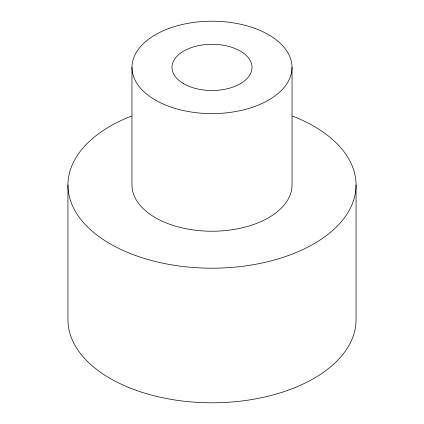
<?xml version="1.0" encoding="UTF-8"?>
<svg xmlns="http://www.w3.org/2000/svg" width="424" height="424" viewBox="0 0 424 424"><rect width="100%" height="100%" fill="white"/><g stroke="black" fill="none" stroke-linecap="round" stroke-linejoin="round"><path stroke-width="0.64" d="M356.054 185.023L356.054 319.632A144.054 83.168 0 0 1 212 402.8A144.054 83.168 0 0 1 67.946 319.632L67.946 185.023M292.03 67.405L292.03 185.023A80.03 46.205 0 0 1 212 231.228A80.03 46.205 0 0 1 131.97 185.023L131.97 67.405M292.311 115.98A144.054 83.168 0 0 1 320.231 239.91A144.054 83.168 0 0 1 103.769 239.91A144.054 83.168 0 0 1 131.689 115.98M155.412 100.075A80.03 46.205 0 0 0 289.3 79.362A80.03 46.205 0 0 0 191.288 22.774A80.03 46.205 0 0 0 155.412 100.075M183.703 83.74A40.015 23.103 0 0 0 250.653 73.384A40.015 23.103 0 0 0 201.644 45.087A40.015 23.103 0 0 0 183.703 83.74"/></g></svg>
